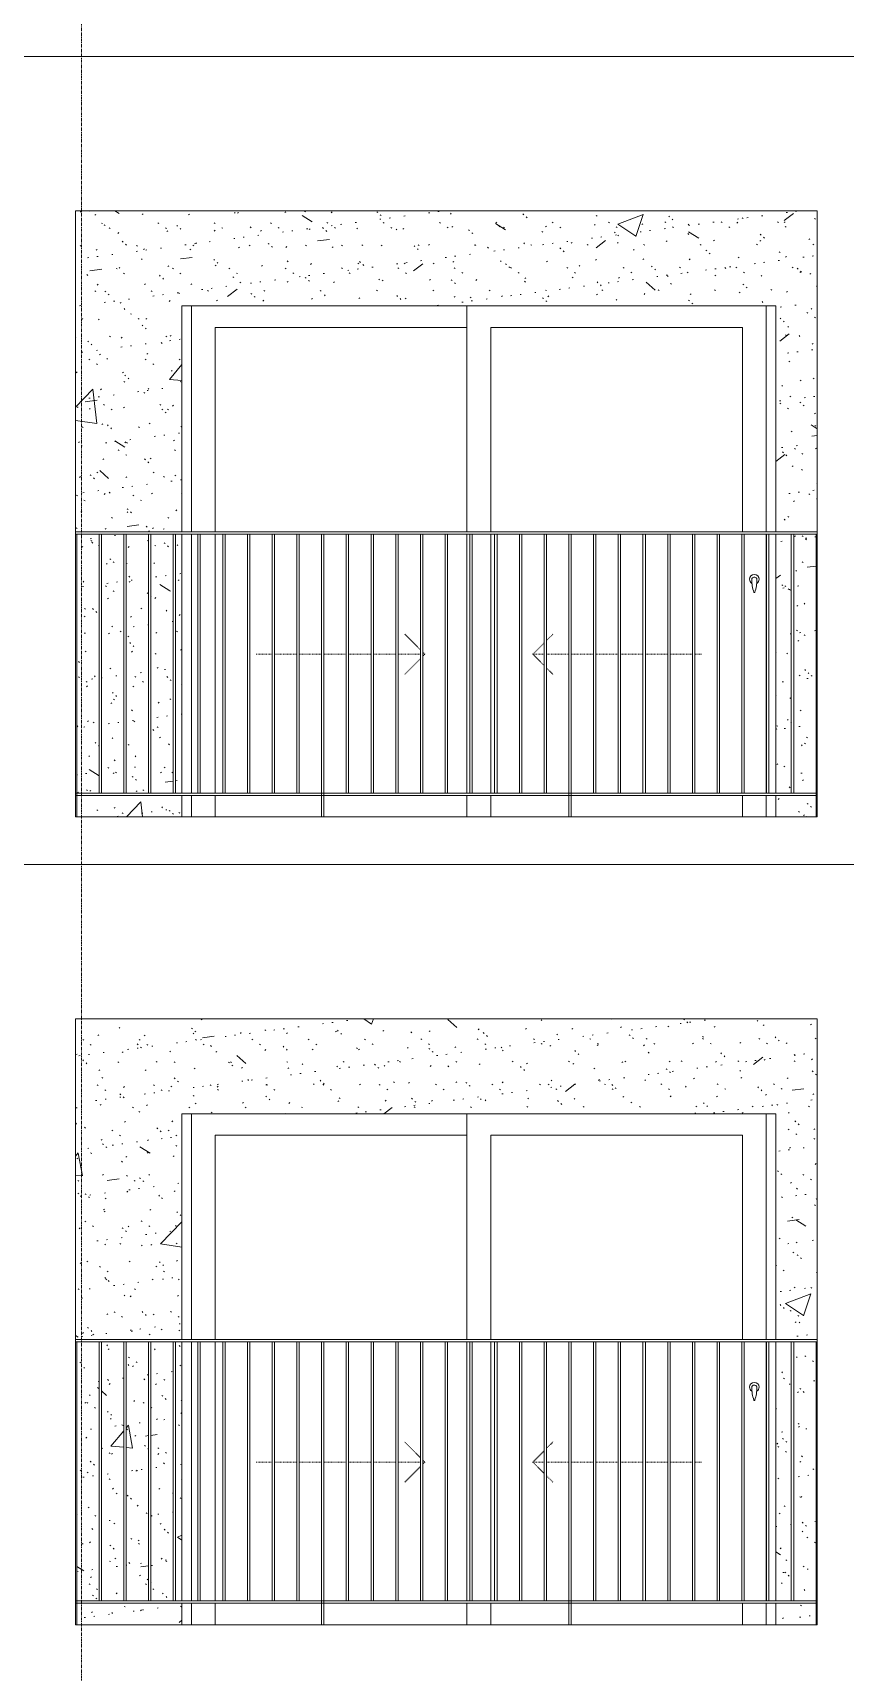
# Model space of a CAD drawing. Header units: millimetres. Extents: x 1240 to 198004, y -7796 to 35300.
# Drawn here: x 53332 to 56753, y 19200 to 26100 of the extents above; entities that cross this region are included whole.
import ezdxf

# ---------------------------------------------------------------- set-up
doc = ezdxf.new("R2010")
doc.units = ezdxf.units.MM
for name, pattern in [('Centre', [31.75, 6.35, -4.7625, 15.875, -4.7625]), ('Dash', [6, 3, -3]), ('Grid Line', [22.225, 12.7, -3.175, 3.175, -3.175])]:
    doc.linetypes.add(name, pattern=pattern)
for name, color, linetype, lineweight in [('0-1', 7, 'Continuous', 5), ('A-DOOR', 31, 'Continuous', 9), ('A-DOOR-FRAM', 31, 'Continuous', 9), ('A-DOOR-HDLN', 31, 'Dash', 18), ('A-FLOR-HRAL', 11, 'Continuous', 9), ('A-FLOR-LEVL-2', 51, 'Centre', 9), ('A-WALL', 113, 'Continuous', 9), ('A-WALL-PATT-2', 9, 'Continuous', 9), ('I-WALL-1', 7, 'Continuous', 9), ('S-GRID-1', 1, 'Grid Line', 9)]:
    doc.layers.add(name, color=color, linetype=linetype, lineweight=lineweight)
pattern_1 = [(50, (377.7, 0), (1093.104, -95.634), [114.3, -1257.3]), (355, (377.7, 0), (-211.457, 1146.34), [91.44, -1005.84]), (100.451, (468.8, -8), (881.656, 1050.7), [97.14, -1068.54]), (46.184, (377.7, 304.8), (1626.475, -252.257), [171.45, -1885.95]), (96.636, (513.3, 283.8), (1424.416, 1484.565), [145.71, -1602.81]), (351.184, (377.7, 304.8), (1424.43, 1484.55), [137.16, -1508.76]), (21, (530.1, 228.6), (909.686, -613.591), [114.3, -1257.3]), (326, (530.1, 228.6), (370.812, 1105.129), [91.44, -1005.84]), (71.451, (606, 177.5), (1280.503, 491.528), [97.14, -1068.54]), (37.5, (377.74, 0), (18.5313, 507.3303), [50.292, -943.356, 50.292, -970.788, -1009.65]), (37.5, (377.74, 0), (18.5313, 507.3303), [-2014.728, 50.292, -959.358]), (7.5, (377.74, 0), (400.9178, 601.0836), [50.292, -531.876, 50.292, -920.496, -384.81]), (7.5, (377.74, 0), (400.9178, 601.0836), [-1552.956, 50.292, -334.518]), (327.5, (37.9, 0), (813.5452, -34.3737), [50.292, -330.708, 50.292, -1138.428, -1577.34]), (327.5, (37.9, 0), (813.5452, -34.3737), [-1569.72, 50.292, -1527.048]), (317.5, (-114.5, 0), (888.7755, 152.56), [50.292, -445.008, 50.292, -739.14, -1120.14]), (317.5, (-114.5, 0), (888.7755, 152.56), [-1284.732, 50.292, -1069.848])]
pattern_2 = [(37.5, (377.74, 0), (-4.79953, 146.8239), [5.029, -110.795, 5.029, -124.511, -123.825]), (37.5, (377.74, 0), (-4.79953, 146.8239), [-245.364, 5.029, -118.796]), (7.5, (377.74, 0), (134.85743, 215.0472), [5.029, -57.455, 5.029, -99.365, -40.005]), (7.5, (377.74, 0), (134.85743, 215.0472), [-166.878, 5.029, -34.976]), (327.5, (284.02, 0), (237.29776, 0.4316), [5.029, -33.071, 5.029, -132.131, -179.07]), (327.5, (284.02, 0), (237.29776, 0.4316), [-175.26, 5.029, -174.041]), (317.5, (284.02, 0), (229.06706, 66.8792), [5.029, -14.021, 5.029, -84.887, -102.87]), (317.5, (284.02, 0), (229.06706, 66.8792), [-108.966, 5.029, -97.841])]

# ---------------------------------------------------------------- blocks, each defined once
blk = doc.blocks.new('NCV_TKTC_TANG 6 - 8_rvt-1-TKCS_MẶT ĐỨNG NỘI KHU 1')
at = {"layer": 'A-WALL-PATT-2'}
h = blk.add_hatch(dxfattribs=at)
h.set_pattern_fill('FP_5', color=256, style=0, pattern_type=2)
h.set_pattern_definition(pattern_1)
h.paths.add_polyline_path([(53558.6, 22800), (53960.3, 22800), (53960.3, 22890), (53516.9, 22890), (53517.4, 22800)])
h.paths.add_polyline_path([(56630.3, 22800), (56630.3, 22890), (56460.3, 22890), (56460.3, 22800), (56618.5, 22800)])
h.paths.add_polyline_path([(53577.3, 22900), (53611, 22900), (53611, 23990), (53516.9, 23990), (53517.4, 22900)])
h.paths.add_polyline_path([(53923.4, 22900), (53923.4, 23990), (53829.3, 23990), (53829.3, 22900)])
h.paths.add_polyline_path([(53960.3, 22900), (53960.3, 23990), (53933.4, 23990), (53933.4, 22900)])
h.paths.add_polyline_path([(56602.6, 22900), (56630.3, 22900), (56630.3, 23990), (56536.2, 23990), (56536.2, 22900)])
h.paths.add_polyline_path([(56526.2, 22900), (56526.2, 23990), (56460.3, 23990), (56460.3, 22900)])
h.paths.add_polyline_path([(53819.3, 22900), (53819.3, 23990), (53725.2, 23990), (53725.2, 22900)])
h.paths.add_polyline_path([(53715.2, 22900), (53715.2, 23990), (53621, 23990), (53621, 22900)])
h.paths.add_polyline_path([(56635.3, 24000), (56635.3, 25350), (53511.9, 25350), (53511.9, 24000), (53960.3, 24000), (53960.3, 24950), (56460.3, 24950), (56460.3, 24000), (56530.2, 24000)])
h = blk.add_hatch(dxfattribs=at)
h.set_pattern_fill('FP_4', color=256, style=0, pattern_type=2)
h.set_pattern_definition(pattern_2)
h.paths.add_polyline_path([(53558.6, 22800), (53960.3, 22800), (53960.3, 22890), (53516.9, 22890), (53517.4, 22800)])
h.paths.add_polyline_path([(56630.3, 22800), (56630.3, 22890), (56460.3, 22890), (56460.3, 22800), (56618.5, 22800)])
h.paths.add_polyline_path([(53577.3, 22900), (53611, 22900), (53611, 23990), (53516.9, 23990), (53517.4, 22900)])
h.paths.add_polyline_path([(53923.4, 22900), (53923.4, 23990), (53829.3, 23990), (53829.3, 22900)])
h.paths.add_polyline_path([(53960.3, 22900), (53960.3, 23990), (53933.4, 23990), (53933.4, 22900)])
h.paths.add_polyline_path([(56602.6, 22900), (56630.3, 22900), (56630.3, 23990), (56536.2, 23990), (56536.2, 22900)])
h.paths.add_polyline_path([(56526.2, 22900), (56526.2, 23990), (56460.3, 23990), (56460.3, 22900)])
h.paths.add_polyline_path([(53819.3, 22900), (53819.3, 23990), (53725.2, 23990), (53725.2, 22900)])
h.paths.add_polyline_path([(53715.2, 22900), (53715.2, 23990), (53621, 23990), (53621, 22900)])
h.paths.add_polyline_path([(56635.3, 24000), (56635.3, 25350), (53511.9, 25350), (53511.9, 24000), (53960.3, 24000), (53960.3, 24950), (56460.3, 24950), (56460.3, 24000), (56530.2, 24000)])
at = {"layer": 'I-WALL-1'}
for p, q in [((53960.3, 24000), (53960.3, 24950)), ((53960.3, 24950), (56460.3, 24950)), ((56460.3, 24950), (56460.3, 24000)), ((53960.3, 22900), (53960.3, 23990)), ((56460.3, 23990), (56460.3, 22900)), ((53960.3, 22800), (53960.3, 22890)), ((56460.3, 22890), (56460.3, 22800))]:
    blk.add_line(p, q, dxfattribs=at)
blk = doc.blocks.new('NCV_TKTC_TANG 6 - 8_rvt-3-TKCS_MẶT ĐỨNG NỘI KHU 1')
at = {"layer": 'A-WALL-PATT-2'}
h = blk.add_hatch(dxfattribs=at)
h.set_pattern_fill('FP_31', color=256, style=0, pattern_type=2)
h.set_pattern_definition(pattern_1)
h.paths.add_polyline_path([(56618.5, 19400), (56630.3, 19400), (56630.3, 19490), (56460.3, 19490), (56460.3, 19400), (56609.6, 19400)])
h.paths.add_polyline_path([(53567.6, 19400), (53960.3, 19400), (53960.3, 19490), (53516.9, 19490), (53516.9, 19400), (53558.6, 19400)])
h.paths.add_polyline_path([(53621, 19500), (53715.2, 19500), (53715.2, 20590), (53621, 20590), (53621, 19509.1)])
h.paths.add_polyline_path([(53933.4, 19500), (53960.3, 19500), (53960.3, 20590), (53933.4, 20590), (53933.4, 19821.4)])
h.paths.add_polyline_path([(53829.3, 19500), (53923.4, 19500), (53923.4, 20590), (53829.3, 20590), (53829.3, 19717.3)])
h.paths.add_polyline_path([(53819.3, 19500), (53819.3, 20590), (53725.2, 20590), (53725.2, 19500)])
h.paths.add_polyline_path([(53516.9, 19500), (53611, 19500), (53611, 20590), (53516.9, 20590), (53516.9, 20088.5)])
h.paths.add_polyline_path([(56630.3, 19500), (56630.3, 20590), (56536.2, 20590), (56536.2, 19500), (56611.2, 19500)])
h.paths.add_polyline_path([(56526.2, 19500), (56526.2, 20590), (56460.3, 20590), (56460.3, 19500)])
h.paths.add_polyline_path([(53511.9, 20600), (53960.3, 20600), (53960.3, 21550), (56460.3, 21550), (56460.3, 20600), (56635.3, 20600), (56635.3, 21950), (53511.9, 21950), (53511.9, 21346)])
h = blk.add_hatch(dxfattribs=at)
h.set_pattern_fill('FP_32', color=256, style=0, pattern_type=2)
h.set_pattern_definition(pattern_2)
h.paths.add_polyline_path([(56618.5, 19400), (56630.3, 19400), (56630.3, 19490), (56460.3, 19490), (56460.3, 19400), (56609.6, 19400)])
h.paths.add_polyline_path([(53567.6, 19400), (53960.3, 19400), (53960.3, 19490), (53516.9, 19490), (53516.9, 19400), (53558.6, 19400)])
h.paths.add_polyline_path([(53621, 19500), (53715.2, 19500), (53715.2, 20590), (53621, 20590), (53621, 19509.1)])
h.paths.add_polyline_path([(53933.4, 19500), (53960.3, 19500), (53960.3, 20590), (53933.4, 20590), (53933.4, 19821.4)])
h.paths.add_polyline_path([(53829.3, 19500), (53923.4, 19500), (53923.4, 20590), (53829.3, 20590), (53829.3, 19717.3)])
h.paths.add_polyline_path([(53819.3, 19500), (53819.3, 20590), (53725.2, 20590), (53725.2, 19500)])
h.paths.add_polyline_path([(53516.9, 19500), (53611, 19500), (53611, 20590), (53516.9, 20590), (53516.9, 20088.5)])
h.paths.add_polyline_path([(56630.3, 19500), (56630.3, 20590), (56536.2, 20590), (56536.2, 19500), (56611.2, 19500)])
h.paths.add_polyline_path([(56526.2, 19500), (56526.2, 20590), (56460.3, 20590), (56460.3, 19500)])
h.paths.add_polyline_path([(53511.9, 20600), (53960.3, 20600), (53960.3, 21550), (56460.3, 21550), (56460.3, 20600), (56635.3, 20600), (56635.3, 21950), (53511.9, 21950), (53511.9, 21346)])
at = {"layer": 'I-WALL-1'}
for p, q in [((53960.3, 20600), (53960.3, 21550)), ((53960.3, 21550), (56460.3, 21550)), ((56460.3, 21550), (56460.3, 20600)), ((53960.3, 19500), (53960.3, 20590)), ((56460.3, 20590), (56460.3, 19500)), ((53960.3, 19400), (53960.3, 19490)), ((56460.3, 19490), (56460.3, 19400))]:
    blk.add_line(p, q, dxfattribs=at)
blk = doc.blocks.new('DEG_02-DEG_03 - DEG_02-2500x2400mm-CỬA ĐI 02 CÁNH TRƯỢT-V219-TKCS_MẶT ĐỨNG NỘI KHU 1')
at = {"layer": 'A-DOOR'}
for p, q in [((55160.3, 20600), (55160.3, 21550)), ((56420.3, 21550), (56420.3, 20600)), ((54100.3, 21460), (54100.3, 20600)), ((54100.3, 21460), (55160.3, 21460)), ((55260.3, 21460), (55260.3, 20600)), ((55260.3, 21460), (56320.3, 21460)), ((56320.3, 20600), (56320.3, 21460)), ((54100.3, 20590), (54100.3, 19500)), ((55160.3, 19500), (55160.3, 20590)), ((55260.3, 20590), (55260.3, 19500)), ((56420.3, 20590), (56420.3, 19500)), ((54100.3, 19490), (54100.3, 19400)), ((55160.3, 19400), (55160.3, 19490)), ((55260.3, 19490), (55260.3, 19400)), ((56320.3, 19400), (56320.3, 19490)), ((56420.3, 19490), (56420.3, 19400))]:
    blk.add_line(p, q, dxfattribs=at)
at = {"layer": 'A-DOOR', "flags": 128}
blk.add_lwpolyline([(56371.8, 20408.7), (56371.8, 20408.7), (56371.8, 20408.7), (56371.8, 20408.7), (56371.8, 20408.7), (56371.8, 20408.7), (56371.8, 20408.7), (56371.7, 20408.7), (56371.7, 20408.7), (56371.7, 20408.7), (56371.7, 20408.7), (56371.6, 20408.7), (56371.6, 20408.7), (56371.6, 20408.7), (56371.5, 20408.7), (56371.5, 20408.7), (56371.5, 20408.7), (56371.4, 20408.7), (56371.4, 20408.7), (56371.4, 20408.7), (56371.3, 20408.7), (56371.3, 20408.7), (56371.2, 20408.7), (56371.2, 20408.7), (56371.1, 20408.7), (56371.1, 20408.7), (56371, 20408.7), (56371, 20408.7), (56370.9, 20408.7), (56370.9, 20408.7), (56370.8, 20408.7), (56370.7, 20408.7), (56370.7, 20408.7), (56370.6, 20408.7), (56370.6, 20408.7), (56370.5, 20408.7), (56370.4, 20408.7), (56370.4, 20408.7), (56370.3, 20408.7), (56370.3, 20408.7), (56370.2, 20408.7), (56370.1, 20408.7), (56370.1, 20408.7), (56370, 20408.7), (56370, 20408.7), (56369.9, 20408.7), (56369.9, 20408.7), (56369.8, 20408.7), (56369.7, 20408.7), (56369.7, 20408.7), (56369.6, 20408.7), (56369.6, 20408.7), (56369.5, 20408.7), (56369.5, 20408.7), (56369.4, 20408.7), (56369.4, 20408.7), (56369.3, 20408.7), (56369.3, 20408.7), (56369.2, 20408.7), (56369.2, 20408.7), (56369.2, 20408.7), (56369.1, 20408.7), (56369.1, 20408.7), (56369.1, 20408.7), (56369, 20408.7), (56369, 20408.7), (56369, 20408.7), (56368.9, 20408.7), (56368.9, 20408.7), (56368.9, 20408.7), (56368.9, 20408.7), (56368.9, 20408.7), (56368.8, 20408.7), (56368.8, 20408.7), (56368.8, 20408.7), (56368.8, 20408.7), (56368.8, 20408.7)], dxfattribs=at)
at = {"layer": 'A-DOOR'}
for centre, radius, start, end in [((56370.3, 20400), 20, 0, 180), ((56370.3, 20400), 20, 180, 240), ((56368.8, 20399.2), 9.45, 90, 180), ((56524.1, 20399.2), 164.8, 180, 199.13397), ((56371.8, 20399.2), 9.45, 23.00976, 90), ((56216.5, 20399.2), 164.8, 340.86603, 0), ((56370.3, 20400), 20, 300, 0), ((56371.8, 20399.2), 9.45, 0, 15), ((56370.7, 20346), 2.34, 199.13397, 261.03098), ((56369.9, 20346), 2.34, 278.96902, 340.86603)]:
    blk.add_arc(centre, radius, start, end, dxfattribs=at)
at = {"layer": 'A-DOOR-FRAM'}
for p, q in [((54000.3, 20600), (54000.3, 21550)), ((56420.3, 20600), (56420.3, 21550)), ((54000.3, 19500), (54000.3, 20590)), ((56420.3, 19500), (56420.3, 20590)), ((54000.3, 19400), (54000.3, 19490)), ((56420.3, 19400), (56420.3, 19490))]:
    blk.add_line(p, q, dxfattribs=at)
at = {"layer": 'A-DOOR-HDLN'}
for p, q in [((54964.5, 20102.8), (54898.2, 20169.1)), ((55495.1, 20141.7), (55522.4, 20169.1)), ((54273.1, 20084.2), (54339.8, 20084.2)), ((54349.8, 20084.2), (54443.9, 20084.2)), ((54453.9, 20084.2), (54548.1, 20084.2)), ((54558.1, 20084.2), (54652.2, 20084.2)), ((54662.2, 20084.2), (54756.3, 20084.2)), ((54766.3, 20084.2), (54860.4, 20084.2)), ((54870.4, 20084.2), (54964.5, 20084.2)), ((54983.1, 20084.2), (54974.5, 20092.8)), ((54983.1, 20084.2), (54974.5, 20075.7)), ((54974.5, 20084.2), (54983.1, 20084.2)), ((55437.6, 20084.2), (55485.1, 20131.7)), ((55437.6, 20084.2), (55485.1, 20036.7)), ((55485.1, 20084.2), (55437.6, 20084.2)), ((55589.2, 20084.2), (55495.1, 20084.2)), ((55693.3, 20084.2), (55599.2, 20084.2)), ((55797.4, 20084.2), (55703.3, 20084.2)), ((55901.5, 20084.2), (55807.4, 20084.2)), ((56005.6, 20084.2), (55911.5, 20084.2)), ((56109.7, 20084.2), (56015.6, 20084.2)), ((56147.6, 20084.2), (56119.7, 20084.2)), ((54964.5, 20065.7), (54898.2, 19999.4)), ((55495.1, 20026.7), (55522.4, 19999.4))]:
    blk.add_line(p, q, dxfattribs=at)
blk = doc.blocks.new('Railing - 10mm-1251313-TKCS_MẶT ĐỨNG NỘI KHU 1')
at = {"layer": 'A-FLOR-HRAL'}
for p, q in [((61811, 5900), (61811, 6990)), ((61821, 6990), (61821, 5900))]:
    blk.add_line(p, q, dxfattribs=at)
blk = doc.blocks.new('Railing - 50 x 10mm-1251315-TKCS_MẶT ĐỨNG NỘI KHU 1')
at = {"layer": 'A-FLOR-HRAL'}
for p, q in [((62758.1, 6990), (62748.1, 6990)), ((62748.1, 5800), (62748.1, 6990)), ((62758.1, 6990), (62758.1, 5800))]:
    blk.add_line(p, q, dxfattribs=at)
blk = doc.blocks.new('Railing - 50 x 10mm-1251311-TKCS_MẶT ĐỨNG NỘI KHU 1')
at = {"layer": 'A-FLOR-HRAL'}
for q in [(61711.9, 6990), (61716.9, 5800)]:
    blk.add_line((61716.9, 6990), q, dxfattribs=at)
blk = doc.blocks.new('Railing - 50 x 10mm-V221-TKCS_MẶT ĐỨNG NỘI KHU 1')
at = {"layer": 'A-FLOR-HRAL'}
for p in [(64835.3, 20590), (64830.3, 19399.7)]:
    blk.add_line(p, (64830.3, 20590), dxfattribs=at)
blk = doc.blocks.new('Railing - Railing-3821667-TKCS_MẶT ĐỨNG NỘI KHU 1')
at = {"layer": 'A-FLOR-HRAL'}
for p, q in [((53511.9, 19500), (56635.3, 19500)), ((53511.9, 19490), (56635.3, 19490))]:
    blk.add_line(p, q, dxfattribs=at)
for name, p in [('Railing - 50 x 10mm-1251311-TKCS_MẶT ĐỨNG NỘI KHU 1', (-8200, 13600)), ('Railing - 10mm-1251313-TKCS_MẶT ĐỨNG NỘI KHU 1', (-8200, 13600)), ('Railing - 10mm-1251313-TKCS_MẶT ĐỨNG NỘI KHU 1', (-8095.9, 13600)), ('Railing - 10mm-1251313-TKCS_MẶT ĐỨNG NỘI KHU 1', (-7991.8, 13600)), ('Railing - 10mm-1251313-TKCS_MẶT ĐỨNG NỘI KHU 1', (-7887.7, 13600)), ('Railing - 10mm-1251313-TKCS_MẶT ĐỨNG NỘI KHU 1', (-7783.6, 13600)), ('Railing - 10mm-1251313-TKCS_MẶT ĐỨNG NỘI KHU 1', (-7679.4, 13600)), ('Railing - 10mm-1251313-TKCS_MẶT ĐỨNG NỘI KHU 1', (-7575.3, 13600)), ('Railing - 10mm-1251313-TKCS_MẶT ĐỨNG NỘI KHU 1', (-7471.2, 13600)), ('Railing - 10mm-1251313-TKCS_MẶT ĐỨNG NỘI KHU 1', (-7367.1, 13600)), ('Railing - 50 x 10mm-1251315-TKCS_MẶT ĐỨNG NỘI KHU 1', (-8200, 13600)), ('Railing - 10mm-1251313-TKCS_MẶT ĐỨNG NỘI KHU 1', (-7158.9, 13600)), ('Railing - 10mm-1251313-TKCS_MẶT ĐỨNG NỘI KHU 1', (-7054.8, 13600)), ('Railing - 10mm-1251313-TKCS_MẶT ĐỨNG NỘI KHU 1', (-6950.7, 13600)), ('Railing - 10mm-1251313-TKCS_MẶT ĐỨNG NỘI KHU 1', (-6846.5, 13600)), ('Railing - 10mm-1251313-TKCS_MẶT ĐỨNG NỘI KHU 1', (-6742.4, 13600)), ('Railing - 10mm-1251313-TKCS_MẶT ĐỨNG NỘI KHU 1', (-6638.3, 13600)), ('Railing - 10mm-1251313-TKCS_MẶT ĐỨNG NỘI KHU 1', (-6534.2, 13600)), ('Railing - 10mm-1251313-TKCS_MẶT ĐỨNG NỘI KHU 1', (-6430.1, 13600)), ('Railing - 10mm-1251313-TKCS_MẶT ĐỨNG NỘI KHU 1', (-6326, 13600)), ('Railing - 50 x 10mm-1251315-TKCS_MẶT ĐỨNG NỘI KHU 1', (-7158.9, 13600)), ('Railing - 10mm-1251313-TKCS_MẶT ĐỨNG NỘI KHU 1', (-6117.8, 13600)), ('Railing - 10mm-1251313-TKCS_MẶT ĐỨNG NỘI KHU 1', (-6013.6, 13600)), ('Railing - 10mm-1251313-TKCS_MẶT ĐỨNG NỘI KHU 1', (-5909.5, 13600)), ('Railing - 10mm-1251313-TKCS_MẶT ĐỨNG NỘI KHU 1', (-5805.4, 13600)), ('Railing - 10mm-1251313-TKCS_MẶT ĐỨNG NỘI KHU 1', (-5701.3, 13600)), ('Railing - 10mm-1251313-TKCS_MẶT ĐỨNG NỘI KHU 1', (-5597.2, 13600)), ('Railing - 10mm-1251313-TKCS_MẶT ĐỨNG NỘI KHU 1', (-5493.1, 13600)), ('Railing - 10mm-1251313-TKCS_MẶT ĐỨNG NỘI KHU 1', (-5389, 13600)), ('Railing - 10mm-1251313-TKCS_MẶT ĐỨNG NỘI KHU 1', (-5284.9, 13600)), ('Railing - 50 x 10mm-V221-TKCS_MẶT ĐỨNG NỘI KHU 1', (-8200, 0))]:
    blk.add_blockref(name, p)
blk = doc.blocks.new('Top Rail Type - Top Rail_Internal_-3821668-TKCS_MẶT ĐỨNG NỘI KHU 1')
at = {"layer": 'A-FLOR-HRAL'}
for p, q in [((56635.3, 20600), (53511.9, 20600)), ((53511.9, 20590), (56635.3, 20590))]:
    blk.add_line(p, q, dxfattribs=at)
blk = doc.blocks.new('DEG_02-DEG_03 - DEG_02-2500x2400mm-CỬA ĐI 02 CÁNH TRƯỢT-625766-TKCS_MẶT ĐỨNG NỘI KHU 1')
at = {"layer": 'A-DOOR'}
for p, q in [((55160.3, 10400), (55160.3, 11350)), ((56420.3, 11350), (56420.3, 10400)), ((54100.3, 11260), (54100.3, 10400)), ((54100.3, 11260), (55160.3, 11260)), ((55260.3, 11260), (55260.3, 10400)), ((55260.3, 11260), (56320.3, 11260)), ((56320.3, 10400), (56320.3, 11260)), ((54100.3, 10390), (54100.3, 9300)), ((55160.3, 9300), (55160.3, 10390)), ((55260.3, 10390), (55260.3, 9300)), ((56420.3, 10390), (56420.3, 9300)), ((54100.3, 9290), (54100.3, 9200)), ((55160.3, 9200), (55160.3, 9290)), ((55260.3, 9290), (55260.3, 9200)), ((56320.3, 9200), (56320.3, 9290)), ((56420.3, 9290), (56420.3, 9200))]:
    blk.add_line(p, q, dxfattribs=at)
at = {"layer": 'A-DOOR', "flags": 128}
blk.add_lwpolyline([(56371.8, 10208.7), (56371.8, 10208.7), (56371.8, 10208.7), (56371.8, 10208.7), (56371.8, 10208.7), (56371.8, 10208.7), (56371.8, 10208.7), (56371.7, 10208.7), (56371.7, 10208.7), (56371.7, 10208.7), (56371.7, 10208.7), (56371.6, 10208.7), (56371.6, 10208.7), (56371.6, 10208.7), (56371.5, 10208.7), (56371.5, 10208.7), (56371.5, 10208.7), (56371.4, 10208.7), (56371.4, 10208.7), (56371.4, 10208.7), (56371.3, 10208.7), (56371.3, 10208.7), (56371.2, 10208.7), (56371.2, 10208.7), (56371.1, 10208.7), (56371.1, 10208.7), (56371, 10208.7), (56371, 10208.7), (56370.9, 10208.7), (56370.9, 10208.7), (56370.8, 10208.7), (56370.7, 10208.7), (56370.7, 10208.7), (56370.6, 10208.7), (56370.6, 10208.7), (56370.5, 10208.7), (56370.4, 10208.7), (56370.4, 10208.7), (56370.3, 10208.7), (56370.3, 10208.7), (56370.2, 10208.7), (56370.1, 10208.7), (56370.1, 10208.7), (56370, 10208.7), (56370, 10208.7), (56369.9, 10208.7), (56369.9, 10208.7), (56369.8, 10208.7), (56369.7, 10208.7), (56369.7, 10208.7), (56369.6, 10208.7), (56369.6, 10208.7), (56369.5, 10208.7), (56369.5, 10208.7), (56369.4, 10208.7), (56369.4, 10208.7), (56369.3, 10208.7), (56369.3, 10208.7), (56369.2, 10208.7), (56369.2, 10208.7), (56369.2, 10208.7), (56369.1, 10208.7), (56369.1, 10208.7), (56369.1, 10208.7), (56369, 10208.7), (56369, 10208.7), (56369, 10208.7), (56368.9, 10208.7), (56368.9, 10208.7), (56368.9, 10208.7), (56368.9, 10208.7), (56368.9, 10208.7), (56368.8, 10208.7), (56368.8, 10208.7), (56368.8, 10208.7), (56368.8, 10208.7), (56368.8, 10208.7)], dxfattribs=at)
at = {"layer": 'A-DOOR'}
for centre, radius, start, end in [((56370.3, 10200), 20, 0, 180), ((56370.3, 10200), 20, 180, 240), ((56368.8, 10199.2), 9.45, 90, 180), ((56524.1, 10199.2), 164.8, 180, 199.13397), ((56370.7, 10146), 2.34, 199.13397, 261.03098), ((56369.9, 10146), 2.34, 278.96902, 340.86603), ((56371.8, 10199.2), 9.45, 0, 90), ((56216.5, 10199.2), 164.8, 340.86603, 0), ((56370.3, 10200), 20, 300, 0)]:
    blk.add_arc(centre, radius, start, end, dxfattribs=at)
at = {"layer": 'A-DOOR-FRAM'}
for p, q in [((54000.3, 10400), (54000.3, 11350)), ((56420.3, 10400), (56420.3, 11350)), ((54000.3, 9300), (54000.3, 10390)), ((56420.3, 9300), (56420.3, 10390)), ((54000.3, 9200), (54000.3, 9290)), ((56420.3, 9200), (56420.3, 9290))]:
    blk.add_line(p, q, dxfattribs=at)
at = {"layer": 'A-DOOR-HDLN'}
for p, q in [((54964.5, 9902.8), (54898.2, 9969.1)), ((55495.1, 9941.7), (55522.4, 9969.1)), ((54273.1, 9884.2), (54339.8, 9884.2)), ((54349.8, 9884.2), (54443.9, 9884.2)), ((54453.9, 9884.2), (54548.1, 9884.2)), ((54558.1, 9884.2), (54652.2, 9884.2)), ((54662.2, 9884.2), (54756.3, 9884.2)), ((54766.3, 9884.2), (54860.4, 9884.2)), ((54870.4, 9884.2), (54964.5, 9884.2)), ((54983.1, 9884.2), (54974.5, 9892.8)), ((54983.1, 9884.2), (54974.5, 9875.7)), ((54974.5, 9884.2), (54983.1, 9884.2)), ((55437.6, 9884.2), (55485.1, 9931.7)), ((55437.6, 9884.2), (55485.1, 9836.7)), ((55485.1, 9884.2), (55437.6, 9884.2)), ((55589.2, 9884.2), (55495.1, 9884.2)), ((55693.3, 9884.2), (55599.2, 9884.2)), ((55797.4, 9884.2), (55703.3, 9884.2)), ((55901.5, 9884.2), (55807.4, 9884.2)), ((56005.6, 9884.2), (55911.5, 9884.2)), ((56109.7, 9884.2), (56015.6, 9884.2)), ((56147.6, 9884.2), (56119.7, 9884.2)), ((54964.5, 9865.7), (54898.2, 9799.4)), ((55495.1, 9826.7), (55522.4, 9799.4))]:
    blk.add_line(p, q, dxfattribs=at)
blk = doc.blocks.new('Railing - Railing-3824916-TKCS_MẶT ĐỨNG NỘI KHU 1')
at = {"layer": 'A-FLOR-HRAL'}
for p, q in [((53511.9, 22900), (56635.3, 22900)), ((53511.9, 22890), (56635.3, 22890))]:
    blk.add_line(p, q, dxfattribs=at)
for name, p in [('Railing - 50 x 10mm-1251311-TKCS_MẶT ĐỨNG NỘI KHU 1', (-8200, 17000)), ('Railing - 10mm-1251313-TKCS_MẶT ĐỨNG NỘI KHU 1', (-8200, 17000)), ('Railing - 10mm-1251313-TKCS_MẶT ĐỨNG NỘI KHU 1', (-8095.9, 17000)), ('Railing - 10mm-1251313-TKCS_MẶT ĐỨNG NỘI KHU 1', (-7991.8, 17000)), ('Railing - 10mm-1251313-TKCS_MẶT ĐỨNG NỘI KHU 1', (-7887.7, 17000)), ('Railing - 10mm-1251313-TKCS_MẶT ĐỨNG NỘI KHU 1', (-7783.6, 17000)), ('Railing - 10mm-1251313-TKCS_MẶT ĐỨNG NỘI KHU 1', (-7679.4, 17000)), ('Railing - 10mm-1251313-TKCS_MẶT ĐỨNG NỘI KHU 1', (-7575.3, 17000)), ('Railing - 10mm-1251313-TKCS_MẶT ĐỨNG NỘI KHU 1', (-7471.2, 17000)), ('Railing - 10mm-1251313-TKCS_MẶT ĐỨNG NỘI KHU 1', (-7367.1, 17000)), ('Railing - 50 x 10mm-1251315-TKCS_MẶT ĐỨNG NỘI KHU 1', (-8200, 17000)), ('Railing - 10mm-1251313-TKCS_MẶT ĐỨNG NỘI KHU 1', (-7158.9, 17000)), ('Railing - 10mm-1251313-TKCS_MẶT ĐỨNG NỘI KHU 1', (-7054.8, 17000)), ('Railing - 10mm-1251313-TKCS_MẶT ĐỨNG NỘI KHU 1', (-6950.7, 17000)), ('Railing - 10mm-1251313-TKCS_MẶT ĐỨNG NỘI KHU 1', (-6846.5, 17000)), ('Railing - 10mm-1251313-TKCS_MẶT ĐỨNG NỘI KHU 1', (-6742.4, 17000)), ('Railing - 10mm-1251313-TKCS_MẶT ĐỨNG NỘI KHU 1', (-6638.3, 17000)), ('Railing - 10mm-1251313-TKCS_MẶT ĐỨNG NỘI KHU 1', (-6534.2, 17000)), ('Railing - 10mm-1251313-TKCS_MẶT ĐỨNG NỘI KHU 1', (-6430.1, 17000)), ('Railing - 10mm-1251313-TKCS_MẶT ĐỨNG NỘI KHU 1', (-6326, 17000)), ('Railing - 50 x 10mm-1251315-TKCS_MẶT ĐỨNG NỘI KHU 1', (-7158.9, 17000)), ('Railing - 10mm-1251313-TKCS_MẶT ĐỨNG NỘI KHU 1', (-6117.8, 17000)), ('Railing - 10mm-1251313-TKCS_MẶT ĐỨNG NỘI KHU 1', (-6013.6, 17000)), ('Railing - 10mm-1251313-TKCS_MẶT ĐỨNG NỘI KHU 1', (-5909.5, 17000)), ('Railing - 10mm-1251313-TKCS_MẶT ĐỨNG NỘI KHU 1', (-5805.4, 17000)), ('Railing - 10mm-1251313-TKCS_MẶT ĐỨNG NỘI KHU 1', (-5701.3, 17000)), ('Railing - 10mm-1251313-TKCS_MẶT ĐỨNG NỘI KHU 1', (-5597.2, 17000)), ('Railing - 10mm-1251313-TKCS_MẶT ĐỨNG NỘI KHU 1', (-5493.1, 17000)), ('Railing - 10mm-1251313-TKCS_MẶT ĐỨNG NỘI KHU 1', (-5389, 17000)), ('Railing - 10mm-1251313-TKCS_MẶT ĐỨNG NỘI KHU 1', (-5284.9, 17000)), ('Railing - 50 x 10mm-V221-TKCS_MẶT ĐỨNG NỘI KHU 1', (-8200, 3400))]:
    blk.add_blockref(name, p)
blk = doc.blocks.new('Top Rail Type - Top Rail_Internal_-3824917-TKCS_MẶT ĐỨNG NỘI KHU 1')
at = {"layer": 'A-FLOR-HRAL'}
for p, q in [((56635.3, 24000), (53511.9, 24000)), ((53511.9, 23990), (56635.3, 23990))]:
    blk.add_line(p, q, dxfattribs=at)

msp = doc.modelspace()

# ---------------------------------------------------------------- linework, layer by layer
at = {"layer": 'A-FLOR-LEVL-2'}
for p, q in [((1240.2, 26000), (91585, 26000)), ((1240.2, 22600), (91585, 22600))]:
    msp.add_line(p, q, dxfattribs=at)
at = {"layer": 'A-WALL'}
for p, q in [((53301.9, 26000), (60434.9, 26000)), ((53511.9, 22800), (53511.9, 25350)), ((53511.9, 25350), (56635.3, 25350)), ((56635.3, 25350), (56635.3, 22800)), ((56635.3, 22800), (53511.9, 22800)), ((53301.9, 22600), (60434.9, 22600)), ((53511.9, 19400), (53511.9, 21950)), ((53511.9, 21950), (56635.3, 21950)), ((56635.3, 21950), (56635.3, 19400)), ((56635.3, 19400), (53511.9, 19400))]:
    msp.add_line(p, q, dxfattribs=at)
at = {"layer": 'S-GRID-1'}
msp.add_line((53536.9, -2695.9), (53536.9, 30542.5), dxfattribs=at)

# ---------------------------------------------------------------- block references
at = {"layer": '0-1'}
for name in ['NCV_TKTC_TANG 6 - 8_rvt-1-TKCS_MẶT ĐỨNG NỘI KHU 1', 'NCV_TKTC_TANG 6 - 8_rvt-3-TKCS_MẶT ĐỨNG NỘI KHU 1']:
    msp.add_blockref(name, (0, 0), dxfattribs=at)
at = {"layer": 'A-DOOR'}
for name, p in [('DEG_02-DEG_03 - DEG_02-2500x2400mm-CỬA ĐI 02 CÁNH TRƯỢT-625766-TKCS_MẶT ĐỨNG NỘI KHU 1', (0, 13600)), ('DEG_02-DEG_03 - DEG_02-2500x2400mm-CỬA ĐI 02 CÁNH TRƯỢT-V219-TKCS_MẶT ĐỨNG NỘI KHU 1', (0, 0))]:
    msp.add_blockref(name, p, dxfattribs=at)
at = {"layer": 'A-FLOR-HRAL'}
for name in ['Top Rail Type - Top Rail_Internal_-3824917-TKCS_MẶT ĐỨNG NỘI KHU 1', 'Railing - Railing-3824916-TKCS_MẶT ĐỨNG NỘI KHU 1', 'Top Rail Type - Top Rail_Internal_-3821668-TKCS_MẶT ĐỨNG NỘI KHU 1', 'Railing - Railing-3821667-TKCS_MẶT ĐỨNG NỘI KHU 1']:
    msp.add_blockref(name, (0, 0), dxfattribs=at)

doc.saveas('drawing.dxf')
